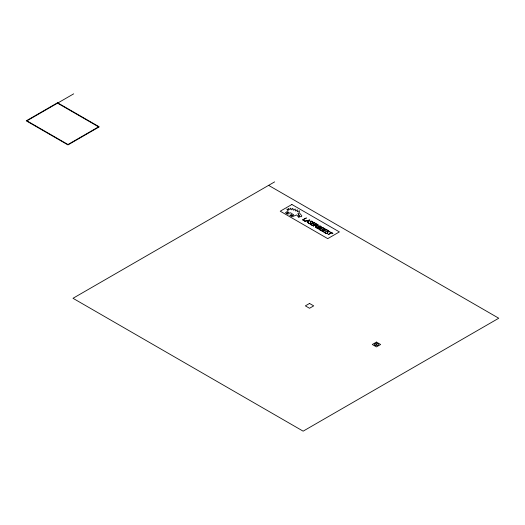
<?xml version="1.0" encoding="UTF-8"?>
<svg xmlns="http://www.w3.org/2000/svg" width="525" height="525" viewBox="0 0 525 525"><rect width="100%" height="100%" fill="white"/><g stroke="black" fill="none" stroke-linecap="round" stroke-linejoin="round"><path stroke-width="0.79" d="M312.309 221.76L312.677 221.635A1.89 1.089 0 0 1 312.9 222.272L312.493 222.311M316.155 226.334L315.361 227.286M315.354 227.194L316.148 226.255M307.296 222.554L307.991 221.681L307.178 221.189M309.258 220.697L307.309 222.639M308.149 222.62L308.562 222.62M324.831 232.253L325.238 232.247M309.75 220.08L304.913 221.248M304.92 221.169L309.783 219.968M303.233 220.192L304.815 220.881M304.808 220.979L303.24 220.29M314.317 224.615L312.775 223.899M319.699 229.694L321.425 230.468M321.333 228.756L322.914 229.438M322.973 227.804L324.699 228.578M324.148 232.148L322.429 231.368M327.429 230.245L325.703 229.477M328.145 234.57L331.314 232.726L330.376 232.175M307.171 221.091L308.188 221.432L309.264 220.612M311.141 224.752L312.861 225.527M312.775 223.808L314.35 224.497M314.173 222.639L310.57 224.529M314.409 222.863L316.135 223.637M320.007 226.006L316.404 227.896M322.757 227.568L319.108 229.451M322.901 229.543L321.353 228.867M322.429 231.276L324.155 232.043M324.063 230.331L325.644 231.013M325.703 229.386L327.429 230.153M325.631 231.118L324.082 230.442M330.376 232.083L331.813 232.693M312.854 225.625L311.154 224.864M316.129 223.735L314.429 222.974M321.392 230.593L319.712 229.799M324.667 228.703L322.993 227.922M325.487 229.143L321.838 231.033M319.102 229.353L322.763 227.463M321.832 230.928L325.5 229.038M316.372 227.778L320.033 225.888M331.8 232.785L328.164 234.682M331.944 232.982L332.85 233.284M306.292 218.059L302.649 219.949M316.929 224.182L313.287 226.098M332.85 233.376L331.951 233.087M302.643 219.85L306.305 217.96M310.537 224.405L314.206 222.521M313.267 225.986L316.929 224.096M327.265 233.074L327.429 232.949A0.676 0.387 0 0 0 327.515 232.772C326.806 231.44 328.827 232.897 327.521 233.271A1.437 0.827 0 0 1 325.868 233.349M310.839 223.643C312.067 223.125 310.209 221.865 310.839 223.145A0.676 0.387 0 0 1 310.754 223.322L310.583 223.447A1.004 0.578 0 0 1 309.396 223.499L309.113 223.702M73.69 93.837L26.946 120.829L67.974 144.513L98.575 126.847L57.547 103.156M274.647 181.873L73.001 298.292L303.142 431.163L498.75 318.229L268.61 185.358M311.817 221.458L312.073 221.268M298.725 217.081L298.909 217.127A1.319 0.761 0 0 0 299.348 217.173L298.627 214.292C298.915 217.855 304.165 217.337 300.661 214.39A45.76 26.421 0 0 0 299.447 213.006L299.086 212.52L299.519 210.807L297.196 211.719L297.406 209.79L295.542 210.978L295.201 208.983L293.711 210.289L292.668 208.274L291.828 209.856L290.548 208.11L290.174 209.508L288.232 208.425L288.894 209.849L286.722 209.029L288.087 210.558L286.735 211.877A54.915 31.703 0 0 1 285.567 212.776L286.598 213.518L288.448 212.067L286.906 213.688L287.838 214.226L290.036 212.697L291.821 213.419L292.366 214.075L289.787 215.348L290.765 215.906L293.678 214.804L291.073 216.083L292.208 216.74L296.763 214.896L298.174 216.733A1.319 0.761 0 0 0 298.712 217.081M328.702 230.875L328.44 231.072A0.998 0.578 0 0 0 327.344 231.079M325.789 233.33L326.064 233.139A1.004 0.578 0 0 0 327.278 233.087M319.318 227.351L318.596 227.2L319.174 227.607A0.945 0.545 0 0 1 319.174 228.382A0.945 0.545 0 0 1 317.828 228.375M315.886 225.881L315.354 225.474L316.142 225.691A1.358 0.781 0 0 0 316.529 225.829A1.247 0.715 0 0 0 316.765 225.875A0.833 0.486 0 0 0 317.152 225.862L317.881 225.048A1.306 0.755 0 0 0 317.638 224.831L317.139 224.438L317.914 224.648A1.601 0.925 0 0 1 318.262 224.949A1.614 0.932 0 0 1 318.36 225.107L318.386 225.199A1.253 0.728 0 0 1 318.321 225.514L316.792 226.118A1.549 0.893 0 0 1 316.385 226.058A1.687 0.971 0 0 1 315.991 225.934M317.828 228.375L316.969 228.119L317.533 228.552A1.365 0.787 0 0 0 319.023 228.723A1.365 0.787 0 0 0 319.869 227.994A1.431 0.827 0 0 0 319.804 227.745A1.372 0.794 0 0 0 321.366 226.964A1.385 0.801 0 0 0 320.959 226.406L320.243 226.229L320.663 226.577A0.945 0.545 0 0 1 320.663 227.351A0.945 0.545 0 0 1 319.325 227.351M325.126 232.962L325.487 232.824M308.451 223.328L308.844 223.25M329.168 231.938L329.575 231.912A1.89 1.089 0 0 0 329.372 231.276L328.985 231.387M329.004 231.407A1.444 0.833 0 0 1 329.149 231.879M325.087 232.916A1.864 1.076 0 0 1 324.817 232.273M325.454 232.792A1.483 0.853 0 0 1 325.244 232.293M328.63 230.862A1.391 0.801 0 0 0 327.082 230.895L326.655 231.473L327.246 231.755A2.218 1.28 0 0 1 327.082 231.486A0.735 0.427 0 0 1 327.357 231.092M310.859 223.657A1.437 0.827 0 0 1 309.192 223.722M312.329 221.78A1.45 0.833 0 0 1 312.473 222.252M308.405 223.289A1.864 1.076 0 0 1 308.142 222.646M308.772 223.164A1.49 0.86 0 0 1 308.569 222.666M311.955 221.235A1.391 0.801 0 0 0 310.406 221.268L309.973 221.845L310.603 222.167A2.198 1.267 0 0 1 310.4 221.852A0.735 0.427 0 0 1 310.682 221.465A0.998 0.578 0 0 1 311.752 221.458M375.966 344.479L376.95 344.498L375.966 344.459M297.997 213.268L298.463 213.308L298.01 213.248M57.547 102.756L26.25 120.829L67.974 144.913L99.271 126.847L57.547 102.756M291.88 204.488L280.232 211.207L327.738 238.639L339.393 231.912L291.88 204.488M309.533 303.457L305.36 305.865L309.533 308.273L313.707 305.865L309.533 303.457M376.458 342.09L372.284 344.498L376.458 346.907L380.625 344.498L376.458 342.09M375.355 345.443A1.969 1.135 0 0 0 378.42 344.584A1.969 1.135 0 0 0 375.598 343.481A1.969 1.135 0 0 0 375.355 345.443"/></g></svg>
